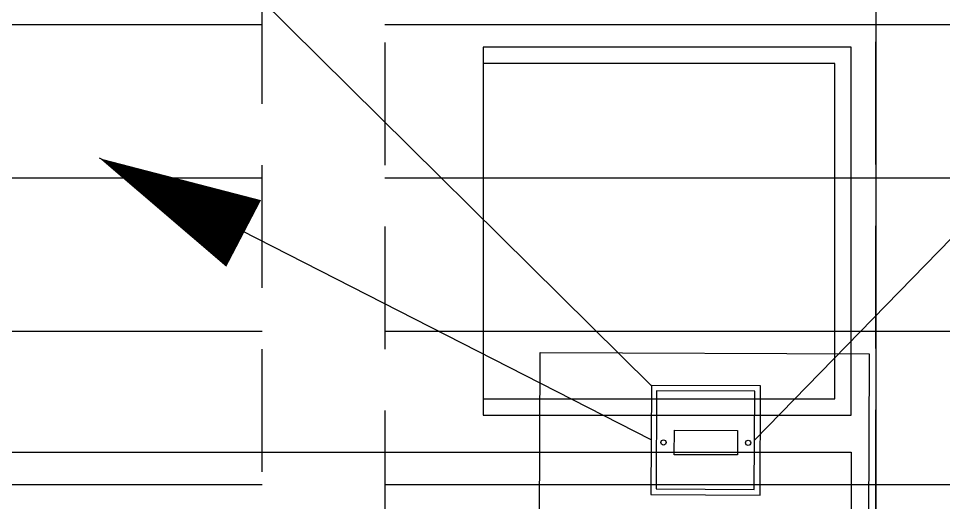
# Model space of a CAD drawing. Header units: inches. Extents: x 567115 to 582893, y 124948 to 133566.
# Drawn here: x 581099.3 to 581212.4, y 127235.3 to 127294.5 of the extents above; entities that cross this region are included whole.
import ezdxf

# ---------------------------------------------------------------- set-up
doc = ezdxf.new("R2010")
doc.units = ezdxf.units.IN
doc.header["$MEASUREMENT"] = 0
doc.linetypes.add('DASHED', pattern=[0.75, 0.5, -0.25])
for name, color, linetype in [('BOARD', 3, 'Continuous'), ('kazeb', 15, 'Continuous'), ('khatchin', 15, 'DASHED'), ('LIGHTING', 3, 'Continuous'), ('LIGHTING WIRE', 4, 'Continuous'), ('mobl', 11, 'Continuous'), ('wall kanaf', 4, 'Continuous'), ('wire', 4, 'Continuous')]:
    doc.layers.add(name, color=color, linetype=linetype)

# ---------------------------------------------------------------- blocks, each defined once
blk = doc.blocks.new('BOARD1')
at = {"layer": 'BOARD', "color": 4}
for p, q in [((-77.35, 2.64), (98.93, 2.64)), ((-77.35, -51.78), (-77.35, 2.64)), ((98.93, -51.78), (-77.35, -51.78))]:
    blk.add_line(p, q, dxfattribs=at)
at = {"layer": 'BOARD'}
for p, q in [((-71.97, -15.31), (-71.97, -33.37)), ((-53.9, -15.31), (-71.97, -15.31)), ((-71.09, -16.27), (-71.09, -32.53)), ((-54.83, -16.27), (-71.09, -16.27)), ((-54.83, -32.53), (-54.83, -16.27)), ((-53.9, -33.37), (-53.9, -15.31)), ((-71.97, -33.37), (-53.9, -33.37)), ((-71.09, -32.53), (-54.83, -32.53))]:
    blk.add_line(p, q, dxfattribs=at)
at = {"layer": 'BOARD', "color": 30}
for p, q in [((-64.55, -29.54), (-64.55, -19.07)), ((-64.55, -19.07), (-60.51, -19.07)), ((-60.51, -19.07), (-60.51, -29.54)), ((-60.51, -29.54), (-64.55, -29.54))]:
    blk.add_line(p, q, dxfattribs=at)
for centre in [(-62.53, -17.32), (-62.53, -31.32)]:
    blk.add_circle(centre, 0.437, dxfattribs=at)
blk = doc.blocks.new('FELESH1')
at = {"layer": 'wire', "color": 4, "linetype": 'Continuous'}
blk.add_line((10.69, 62.54), (-4.07, -22.21), dxfattribs=at)
at = {"layer": 'wire', "color": 4}
blk.add_lwpolyline([(-4.07, -22.21, 0, 10.44, 0), (0, 0, 10.44, 10.44, 0)], format="xyseb", dxfattribs=at)
blk = doc.blocks.new('tahkt')
at = {"layer": 'mobl'}
for p, q in [((0, -45), (0, 45)), ((200, -45), (0, -45)), ((45, -49.5), (0, -49.5)), ((0, -49.5), (0, -94.5)), ((45, -94.5), (45, -49.5)), ((45, -51.5), (2, -51.5)), ((2, -51.5), (2, -92.5)), ((2, -92.5), (45, -92.5)), ((0, -94.5), (45, -94.5))]:
    blk.add_line(p, q, dxfattribs=at)

msp = doc.modelspace()

# ---------------------------------------------------------------- hatches: boundary and pattern name
at = {"layer": 'kazeb'}
h = msp.add_hatch(dxfattribs=at)
h.set_pattern_fill('LINE', color=256, scale=150, style=2)
h.paths.add_polyline_path([(581129.07, 126991.54), (581129.07, 127606.54), (581094.07, 127606.54), (581094.07, 127691.54), (581179.07, 127691.54), (581179.07, 127606.54), (581144.07, 127606.54), (581144.07, 126991.54), (581179.07, 126991.54), (581179.07, 126929.54), (581793.07, 126929.54), (581793.07, 126991.54), (581829.07, 126991.54), (581829.07, 127606.54), (581794.07, 127606.54), (581794.07, 127691.54), (581879.07, 127691.54), (581879.07, 127606.54), (581844.07, 127606.54), (581844.07, 126991.54), (581878.07, 126991.54), (581878.07, 126929.54), (582594.07, 126929.54), (582594.07, 126991.54), (582656.07, 126991.54), (582656.07, 127591.54), (582594.07, 127591.54), (582594.07, 127664.04), (582377.07, 127664.04), (582377.07, 127924.54), (580444.07, 127924.54), (580444.07, 127691.54), (580479.57, 127691.54), (580479.57, 127606.54), (580444.07, 127606.54), (580444.07, 126991.54), (580479.07, 126991.54), (580479.07, 126929.54), (581078.57, 126929.54), (581078.57, 126991.54)])

# ---------------------------------------------------------------- linework, layer by layer
at = {"layer": 'khatchin', "ltscale": 30}
msp.add_lwpolyline([(581129.07, 126991.54), (581129.07, 127606.54), (581094.07, 127606.54), (581094.07, 127691.54), (581179.07, 127691.54), (581179.07, 127606.54), (581144.07, 127606.54), (581144.07, 126991.54), (581179.07, 126991.54), (581179.07, 126929.54), (581793.07, 126929.54), (581793.07, 126991.54), (581829.07, 126991.54), (581829.07, 127606.54), (581794.07, 127606.54), (581794.07, 127691.54), (581879.07, 127691.54), (581879.07, 127606.54), (581844.07, 127606.54), (581844.07, 126991.54), (581878.07, 126991.54), (581878.07, 126929.54), (582594.07, 126929.54)], dxfattribs=at)
msp.add_lwpolyline([(581204.09, 127426.65), (580975.09, 127426.65), (580975.09, 127506.65), (580839.09, 127506.65), (580839.09, 126944.65), (580871.59, 126944.65), (581071.59, 126944.65), (581093.59, 126944.65), (581093.59, 127006.65), (581204.09, 127006.65)], close=True, dxfattribs=at)
at = {"layer": 'LIGHTING WIRE', "ltscale": 30}
for p, q in [((581004.69, 127419.67, 0), (581176.65, 127249.62)), ((581189.25, 127242.92), (581238.75, 127293.72))]:
    msp.add_line(p, q, dxfattribs=at)
at = {"layer": 'wall kanaf', "color": 15, "ltscale": 0.1}
msp.add_line((581204.09, 127426.65), (581204.09, 127006.65), dxfattribs=at)

# ---------------------------------------------------------------- block references
at = {"layer": 'LIGHTING', "linetype": 'Continuous', "ltscale": 7, "xscale": 0.738630000007106, "yscale": 0.738630000007106, "zscale": 0.738630000007106, "rotation": 269.7461492860658}
msp.add_blockref('BOARD1', (581201.07, 127196.36), dxfattribs=at)
at = {"layer": 'LIGHTING WIRE', "ltscale": 8, "xscale": 0.8799999989897285, "yscale": 0.8799999989897285, "zscale": 0.8799999989897285, "rotation": 252.8174539737474}
msp.add_blockref('FELESH1', (581126.82, 127268.2), dxfattribs=at)
at = {"layer": 'mobl', "linetype": 'Continuous', "rotation": 180}
msp.add_blockref('tahkt', (581201.09, 127196.47), dxfattribs=at)

doc.saveas('drawing.dxf')
